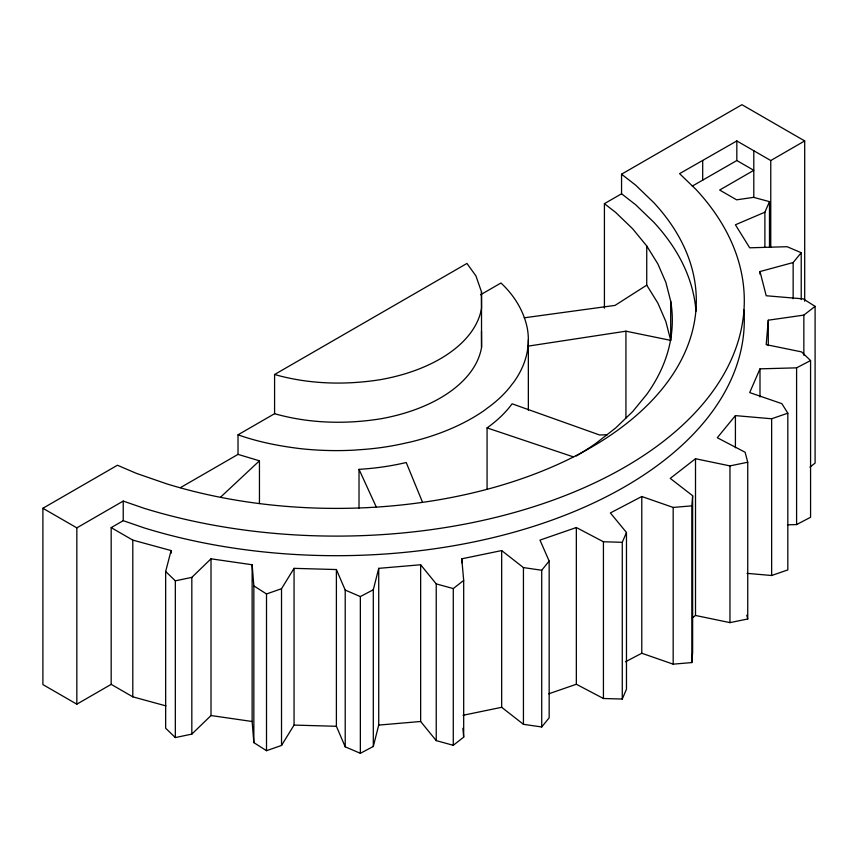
<?xml version="1.0" encoding="UTF-8"?>
<svg xmlns="http://www.w3.org/2000/svg" width="858" height="858" viewBox="0 0 858 858"><rect width="100%" height="100%" fill="white"/><g stroke="black" fill="none" stroke-linecap="round" stroke-linejoin="round"><path stroke-width="1.29" d="M625.503 661.765L641.784 653.249L673.176 664.156L691.838 662.569L691.838 505.845L692.631 495.72L670.248 478.389L695.506 458.73L729.965 465.894L747.736 462.237L745.098 452.23L717.288 437.741L735.413 415.615L771.642 418.768L787.826 413.181L781.863 403.657L749.688 392.578L759.995 368.843L796.589 367.846L810.574 360.542L801.501 351.877L766.205 344.637L768.285 320.195L803.849 315.101L815.1 306.36L803.27 298.884L766.205 295.753L759.995 271.546L793.146 262.548L801.222 252.702L787.097 246.707L749.688 247.812L735.413 224.775L764.886 212.205L769.487 201.651L753.603 197.351L736.625 199.828L719.658 190.036L753.796 170.324L736.829 160.532L692.299 186.089M691.838 662.569L692.631 652.455L692.631 495.72M804.697 301.233L804.697 140.937L741.923 104.697L621.557 174.185L635.649 185.156L653.807 202.649A359.92 207.797 0 0 1 590.894 447.533A359.92 207.797 0 0 1 166.731 483.858L136.433 473.38L117.428 465.24L42.9 508.268L42.9 684.587L76.834 704.182L111.175 684.352L111.175 527.627L132.797 540.111L171.107 550.568L165.658 571.482L175.332 580.834L191.827 577.38L211.014 558.815L252.134 564.757L252.134 721.492L253.85 742.62L266.506 750.696L281.521 745.452L281.521 588.727L294.058 568.35L336.39 569.551L336.39 726.286L345.216 746.814L360.349 753.303L373.305 746.481L373.305 589.746L378.721 568.35L420.645 564.757L436.239 583.901L453.281 588.567L463.685 580.405L461.765 558.815L501.673 550.568L523.434 567.588L541.72 570.248L549.163 561.068L539.982 540.111L576.34 527.531L603.431 541.763L622.275 542.31L626.469 532.475L610.381 512.945L641.784 496.514L673.176 507.432L691.838 505.845M373.305 746.481L378.721 725.085L378.721 568.35M548.766 693.8L576.34 684.255L603.431 698.498L622.275 699.045L626.469 689.21L626.469 532.475M281.521 745.452L294.058 725.085L294.058 568.35M463.052 715.282L501.673 707.303L523.434 724.313L541.72 726.973L549.163 717.803L549.163 561.068M165.658 571.482L165.658 728.217L175.332 737.569L191.827 734.116L211.014 715.54L211.014 558.815M220.881 496.889L259.448 460.81L238.02 454.386L180.48 487.612M420.645 564.757L420.645 721.492L436.239 740.626L453.281 745.302L463.685 737.14L463.685 580.405M692.342 617.921L695.506 615.465L729.965 622.629L747.736 618.972L747.736 462.237M809.984 467.063L815.1 463.095L815.1 306.36M621.557 174.185L621.557 193.779L604.418 203.668L615.701 212.452L632.646 228.775L646.739 245.978L646.739 285.156L615.057 305.394L524.249 317.803M274.581 374.506L466.945 263.449L475.922 275.879L481.488 291.849L481.553 308.14A143.962 83.119 0 0 1 380.351 379.665C345.227 385.242 308.901 384.266 274.581 374.506L274.581 413.695L238.02 434.802L238.02 454.386M42.9 508.268L76.834 527.863L123.23 501.072L144.101 508.301A407.904 235.5 0 0 0 624.817 467.127A407.904 235.5 0 0 0 696.128 189.586L679.579 173.648L736.829 140.937L770.763 160.532L804.697 140.937M480.555 294.777L500.954 283.001C514.092 295.184 524.066 311.175 527.423 328.925A191.956 110.821 0 0 1 513.738 382.196L512.087 384.212A172.329 99.496 0 0 1 487.065 408.301L484.77 410.092A191.956 110.821 0 0 1 409.845 442.17L406.22 442.921A172.329 99.496 0 0 1 359.019 449.753L355.201 450.075A191.956 110.821 0 0 1 298.938 448.477C278.271 445.86 257.679 441.827 238.02 434.802M111.175 527.627L123.23 520.667L144.101 527.885A407.904 235.5 0 0 0 553.678 519.498A407.904 235.5 0 0 0 743.907 309.92M336.39 569.551L345.216 590.079L360.349 596.578L373.305 589.746M787.44 524.828L796.589 524.581L810.574 517.277L810.574 360.542M252.134 564.757L253.85 585.885L266.506 593.961L281.521 588.727M747.061 573.359L771.642 575.504L787.826 569.916L787.826 413.181M528.174 346.117L625.932 331.188L670.699 340.369L670.699 301.19L665.862 282.357L657.85 263.899L646.739 245.978M378.721 725.085L420.645 721.492M607.421 434.738L599.56 434.974L512.087 403.796A172.329 99.496 0 0 1 487.065 427.895L487.065 489.339M294.058 725.085L336.39 726.286M211.014 715.54L252.134 721.492M274.581 413.695C308.901 423.444 345.227 424.42 380.351 418.854A143.962 83.119 0 0 0 481.553 347.329L481.488 291.849M111.175 684.352L132.797 696.835L166.002 705.909M487.065 427.895L573.123 456.799M621.557 193.779L635.649 204.751L653.807 222.243A359.92 207.797 0 0 1 695.977 311.272M646.739 285.156L657.85 303.078L665.862 321.546L670.699 340.369M422.34 501.833L406.22 462.516A172.329 99.496 0 0 1 359.019 469.347L376.297 507.078M746.75 615.218L747.736 618.972M462.891 728.249L463.685 737.14M481.488 331.038L481.553 347.329M803.849 315.101L803.849 355.287M801.222 252.702L801.222 299.592M796.589 367.846L796.589 524.581M793.146 262.548L793.146 298.713M771.642 418.768L771.642 575.504M770.763 160.532L770.763 247.351M769.487 201.651L769.487 247.19M768.285 320.195L768.285 345.645M764.886 212.205L764.886 247.04M759.995 271.546L759.995 274.228M759.995 368.843L759.995 396.975M753.796 150.729L753.796 197.115M736.829 140.937L736.829 160.532M735.413 415.615L735.413 447.769M729.965 465.894L729.965 622.629M702.691 160.65L702.691 180.234M695.506 458.73L695.506 615.465M673.176 507.432L673.176 664.156M641.784 496.514L641.784 653.249M625.932 331.188L625.932 418.018M622.275 542.31L622.275 699.045M604.418 203.668L604.418 308.161M603.431 541.763L603.431 698.498M576.34 527.531L576.34 684.255M541.72 570.248L541.72 726.973M528.346 339.789L528.346 410.349M523.434 567.588L523.434 724.313M501.673 550.568L501.673 707.303M461.765 558.815L461.765 562.827M453.281 588.567L453.281 745.302M436.239 583.901L436.239 740.626M360.349 596.578L360.349 753.303M359.019 469.347L359.019 508.075M345.216 590.079L345.216 746.814M266.506 593.961L266.506 750.696M259.448 460.81L259.448 503.56M253.85 585.885L253.85 742.62M191.827 577.38L191.827 734.116M175.332 580.834L175.332 737.569M171.107 550.568L171.107 553.249M132.797 540.111L132.797 696.835M123.23 501.072L123.23 520.667M76.834 527.863L76.834 704.182M670.699 301.19A335.918 193.94 0 0 1 646.739 394.412L632.646 411.615L615.701 427.949L596.063 443.232A335.918 193.94 0 0 1 576.244 455.984"/></g></svg>
